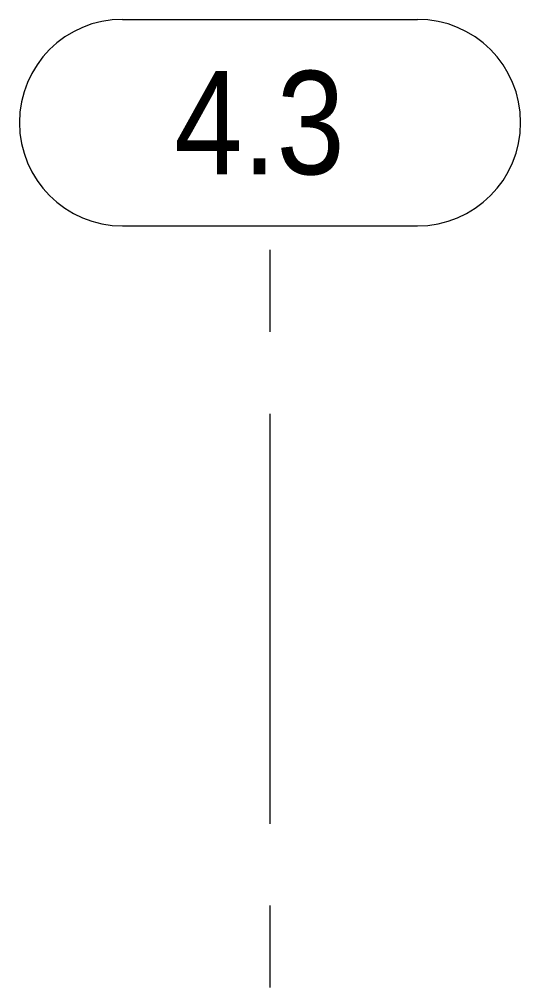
# Model space of a CAD drawing. Header units: millimetres. Extents: x 652937 to 1670132, y 1473552 to 2851037.
# Drawn here: x 663596.008 to 663597.95, y 1524469.813 to 1524473.563 of the extents above; entities that cross this region are included whole.
import ezdxf

# ---------------------------------------------------------------- set-up
doc = ezdxf.new("R2010")
doc.units = ezdxf.units.MM
doc.linetypes.add('XKITLINE00', pattern=[0])
doc.layers.add('S-GRID', color=7, linetype='Continuous', lineweight=9)
doc.styles.add('Arial', font='arial.ttf')

# ---------------------------------------------------------------- blocks, each defined once
blk = doc.blocks.new('*A22321723')
at = {"layer": 'S-GRID', "color": 7, "linetype": 'XKITLINE00', "lineweight": 0}
for p, q in [((732.834214, 84.516279), (732.834214, 86.103779)), ((732.834214, 74.991279), (732.834214, 82.928779)), ((732.834214, 71.816279), (732.834214, 73.403779))]:
    blk.add_line(p, q, dxfattribs=at)
at = {"layer": 'S-GRID', "color": 7, "style": 'Arial', "width": 0.85}
blk.add_text('4.3', height=2, dxfattribs=at).set_placement((730.980211, 87.568115))
blk = doc.blocks.new('*A25092000')
at = {"layer": 'S-GRID', "color": 7, "linetype": 'XKITLINE00', "lineweight": 0}
for p, q in [((729.980211, 90.568115), (735.688218, 90.568115)), ((729.980211, 86.568115), (735.688218, 86.568115))]:
    blk.add_line(p, q, dxfattribs=at)
for centre, start, end in [((729.980211, 88.568115), 90, 270), ((735.688218, 88.568115), 270, 90)]:
    blk.add_arc(centre, 2, start, end, dxfattribs=at)
blk = doc.blocks.new('si11')
at = {"color": 7, "lineweight": 0, "xscale": 200, "yscale": 200, "zscale": 200}
for name in ['*A25092000', '*A22321723']:
    blk.add_blockref(name, (-125633.2, 57033.4), dxfattribs=at)

msp = doc.modelspace()

# ---------------------------------------------------------------- block references
at = {"color": 7, "xscale": 0.001, "yscale": 0.001, "zscale": 0.001}
msp.add_blockref('si11', (663576.0456, 1524398.4161), dxfattribs=at)

doc.saveas('drawing.dxf')
